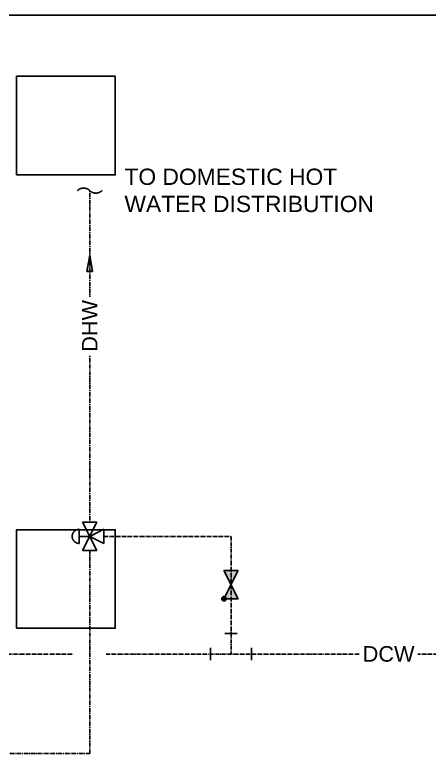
# Model space of a CAD drawing. Header units: millimetres. Extents: x -265298 to 39086, y 16803 to 136893.
# Drawn here: x -95156 to -92592, y 72893 to 77532 of the extents above; entities that cross this region are included whole.
import ezdxf

# ---------------------------------------------------------------- set-up
doc = ezdxf.new("R2010")
doc.units = ezdxf.units.MM
doc.header["$LTSCALE"] = 25
doc.linetypes.add('schedules_symbols_notes$0$DCW', pattern=[1.5, 1, -0.2, 0.1, -0.2])
doc.linetypes.add('schedules_symbols_notes$0$DHW', pattern=[1.7, 1, -0.2, 0.1, -0.1, 0.1, -0.2])
for name, color, linetype in [('schedules_symbols_notes$0$M-ANNO', 11, 'Continuous'), ('schedules_symbols_notes$0$P-ANNO', 11, 'Continuous'), ('schedules_symbols_notes$0$P-DOMW-DCW', 1, 'schedules_symbols_notes$0$DCW'), ('schedules_symbols_notes$0$P-DOMW-DHW', 1, 'schedules_symbols_notes$0$DHW')]:
    doc.layers.add(name, color=color, linetype=linetype)
doc.styles.add('schedules_symbols_notes$0$Standard', font='arial.ttf')

# ---------------------------------------------------------------- blocks, each defined once
blk = doc.blocks.new('*U225')
blk.add_wipeout([(0, 0), (-1.72, -3.44), (1.72, -3.44)])
blk.add_line((1.72, -3.44), (-1.72, -3.44))
blk.add_wipeout([(-3.44, 1.72), (-3.44, -1.72), (0, 0), (3.44, 1.72), (3.44, -1.72)])
blk.add_wipeout([(3.44, -1.72), (3.44, 1.72), (-3.44, -1.72), (-3.44, 1.72)])
for p, q in [((-1.72, 2.55), (1.72, 2.55)), ((0, 0), (0, 2.55)), ((-3.44, 1.72), (-3.44, -1.72)), ((-3.44, -1.72), (3.44, 1.72)), ((-3.44, 1.72), (3.44, -1.72)), ((3.44, 1.72), (3.44, -1.72)), ((0, 0), (-1.72, -3.44)), ((0, 0), (1.72, -3.44))]:
    blk.add_line(p, q)
blk.add_arc((0, 2.55), 1.72, 0, 180)
blk = doc.blocks.new('*U210')
for centre, start, end in [((-0.0309, 0.0309), 315, 45), ((0.0309, -0.0309), 135, 225)]:
    blk.add_arc(centre, 0.0437, start, end)
blk = doc.blocks.new('schedules_symbols_notes$0$PIPE TEE')
at = {"linetype": 'Continuous'}
for p, q in [((-1.5, 5), (1.5, 5)), ((-5, 1.5), (-5, -1.5)), ((5, 1.5), (5, -1.5))]:
    blk.add_line(p, q, dxfattribs=at)
blk = doc.blocks.new('*U191')
h = blk.add_hatch(color=256)
h.dxf.hatch_style = 1
h.paths.add_polyline_path([(-0.0834, 0), (0, -0.014), (0, 0.014)])
blk.add_lwpolyline([(-0.0834, 0), (0, 0.014), (0, -0.014)], close=True)
blk = doc.blocks.new('*U223')
h = blk.add_hatch(color=256)
h.dxf.hatch_style = 1
h.paths.add_polyline_path([(-0.0829, 0.0359, 0.414214), (-0.0718, 0.0248), (-0.0718, 0.0359), (-0.0618, 0.0309, 0.116434), (-0.0606, 0.0359, 1)])
h.paths.add_polyline_path([(-0.0718, 0.0359), (-0.0718, 0.0248, 0.284079), (-0.0618, 0.0309)], flags=17)
h = blk.add_hatch(color=255)
h.dxf.hatch_style = 1
h.paths.add_polyline_path([(-0.0829, 0.0359, -1.263554), (-0.0618, 0.0309), (0, 0), (-0.0718, -0.0359), (-0.0718, 0.0248, -0.414214)])
h = blk.add_hatch(color=255)
h.dxf.hatch_style = 1
h.paths.add_polyline_path([(0.0718, 0.0359), (0, 0), (0.0718, -0.0359)])
for p, q in [((-0.0718, 0.0359), (-0.0718, -0.0359)), ((-0.0718, 0.0359), (0.0718, -0.0359)), ((0.0718, 0.0359), (0.0718, -0.0359))]:
    blk.add_line(p, q)
blk.add_lwpolyline([(-0.0718, -0.0359), (-0.0718, 0.0359), (0.0718, -0.0359), (0.0718, 0.0359)])
blk.add_circle((-0.0718, 0.0359), 0.0111)
at = {"layer": 'Defpoints'}
blk.add_line((-0.0718, -0.0359), (0.0718, 0.0359), dxfattribs=at)
blk = doc.blocks.new('*U323')
at = {"layer": 'Defpoints'}
blk.add_lwpolyline([(-304.8, -304.8), (304.8, -304.8), (304.8, 304.8), (-304.8, 304.8)], close=True, dxfattribs=at)
blk = doc.blocks.new('*U331')
at = {"layer": 'Defpoints', "color": 0, "linetype": 'ByBlock', "lineweight": -2, "transparency": 16777216}
for p in [(11338.6, 14020.6), (11338.6, 11216.5)]:
    blk.add_blockref('*U323', p, dxfattribs=at)

msp = doc.modelspace()

# ---------------------------------------------------------------- linework, layer by layer
at = {"layer": 'schedules_symbols_notes$0$M-ANNO'}
msp.add_lwpolyline([(-105875.2, 77531.6), (-85915.1, 77531.6), (-85915.1, 65874.4), (-105875.2, 65874.4)], close=True, dxfattribs=at)
at = {"layer": 'schedules_symbols_notes$0$P-DOMW-DCW'}
for p, q in [((-93820.9, 74306.8), (-93820.9, 73579.2)), ((-96102, 73579.2), (-94795.8, 73579.2)), ((-94592.6, 73579.2), (-90560.1, 73579.2))]:
    msp.add_line(p, q, dxfattribs=at)
at = {"layer": 'schedules_symbols_notes$0$P-DOMW-DHW'}
for q in [(-94694.2, 76445.5), (-96771, 72964.4)]:
    msp.add_line((-94694.2, 72964.4), q, dxfattribs=at)

# ---------------------------------------------------------------- block references
at = {"layer": 'schedules_symbols_notes$0$P-DOMW-DCW', "xscale": 1219.2, "yscale": 1219.2, "zscale": 1219.2, "rotation": 90}
for name, p in [('*U210', (-94694.2, 76445.5)), ('*U223', (-93820.9, 74008.5))]:
    msp.add_blockref(name, p, dxfattribs=at)
at = {"layer": 'schedules_symbols_notes$0$P-DOMW-DCW', "xscale": 25.4, "yscale": 25.4, "zscale": 25.4}
msp.add_blockref('schedules_symbols_notes$0$PIPE TEE', (-93820.9, 73579.2), dxfattribs=at)
at = {"layer": 'schedules_symbols_notes$0$P-DOMW-DHW', "xscale": 1219.2, "yscale": 1219.2, "zscale": 1219.2, "rotation": 270}
msp.add_blockref('*U191', (-94694.2, 75945.1), dxfattribs=at)

# ---------------------------------------------------------------- texts
at = {"color": 11, "ltscale": 0.1, "insert": (-94479.4, 76581.5), "char_height": 100.806, "width": 1578.052, "attachment_point": 1, "style": 'schedules_symbols_notes$0$Standard'}
msp.add_mtext('TO DOMESTIC HOT WATER DISTRIBUTION', dxfattribs=at)

# ---------------------------------------------------------------- next in the draw order: block references
at = {"layer": 'schedules_symbols_notes$0$P-DOMW-DCW', "xscale": 25.4, "yscale": 25.4, "zscale": 25.4, "rotation": 90}
msp.add_blockref('*U225', (-94694.2, 74306.8), dxfattribs=at)

# ---------------------------------------------------------------- next in the draw order: texts
at = {"layer": 'schedules_symbols_notes$0$P-ANNO', "insert": (-94694.2, 75608.9), "char_height": 96, "attachment_point": 5, "rotation": 90, "style": 'schedules_symbols_notes$0$Standard', "bg_fill": 3, "box_fill_scale": 1.2, "bg_fill_color": 256, "bg_fill_transparency": 0}
msp.add_mtext('DHW', dxfattribs=at)
at = {"layer": 'schedules_symbols_notes$0$P-ANNO', "insert": (-92847.6, 73579.2), "char_height": 96, "attachment_point": 5, "style": 'schedules_symbols_notes$0$Standard', "bg_fill": 3, "box_fill_scale": 1.2, "bg_fill_color": 256, "bg_fill_transparency": 0}
msp.add_mtext('DCW', dxfattribs=at)

# ---------------------------------------------------------------- next in the draw order: linework, layer by layer
at = {"layer": 'schedules_symbols_notes$0$P-DOMW-DCW'}
msp.add_line((-94606.7, 74306.8), (-93820.9, 74306.8), dxfattribs=at)

# ---------------------------------------------------------------- next in the draw order: block references
at = {"layer": 'Defpoints'}
msp.add_blockref('*U331', (-106180, 62826.9), dxfattribs=at)

doc.saveas('drawing.dxf')
